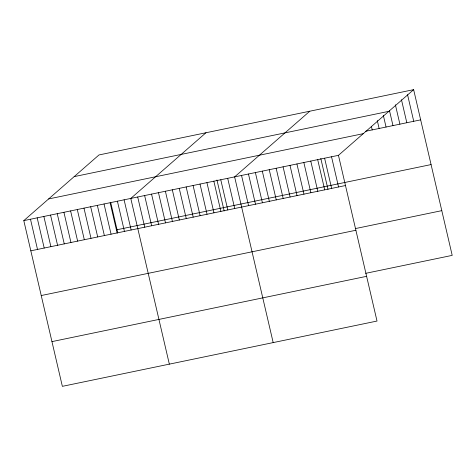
<?xml version="1.0" encoding="UTF-8"?>
<svg xmlns="http://www.w3.org/2000/svg" width="476" height="476" viewBox="0 0 476 476"><rect width="100%" height="100%" fill="white"/><g stroke="black" fill="none" stroke-linecap="round" stroke-linejoin="round"><path stroke-width="0.71" d="M413.638 89.661L338.454 155.337L377.016 321.05L62.362 386.339L23.8 220.626L98.984 154.95L413.638 89.661L452.2 255.374L365.669 273.331M205.965 132.75L130.781 198.427L169.343 364.14M309.799 111.206L234.62 176.882L273.182 342.595M74.173 176.62L388.827 111.336M365.282 131.346L420.665 119.857M48.611 198.95L363.265 133.667M23.8 220.626L338.454 155.337M116.418 229.866L431.072 164.577M30.827 250.822L345.481 185.533M355.263 228.611L441.793 210.654M41.233 295.542L355.887 230.253M51.955 341.619L366.609 276.33M407.551 94.694L413.739 121.297M401.464 99.722L406.819 122.731M395.377 104.756L399.899 124.165M389.463 110.503L392.974 125.604M383.376 115.537L386.054 127.038M377.289 120.565L379.128 128.478M371.369 126.319L372.208 129.912M331.534 156.777L338.561 186.967M324.608 158.21L331.635 188.407M320.794 158.437L328 189.412M317.688 159.644L324.715 189.841M310.768 161.084L317.795 191.281M303.843 162.518L310.87 192.715M296.923 163.958L303.95 194.148M289.997 165.392L297.024 195.588M283.077 166.826L290.104 197.022M276.151 168.266L283.178 198.462M269.232 169.7L276.258 199.896M262.312 171.134L269.333 201.33M255.386 172.574L262.413 202.77M248.466 174.008L255.493 204.204M241.54 175.448L248.567 205.644M227.695 178.316L234.722 208.512M220.775 179.755L227.802 209.952M216.955 179.982L224.166 210.957M213.849 181.189L220.876 211.386M206.929 182.629L213.956 212.826M200.009 184.063L207.036 214.26M193.083 185.497L200.11 215.693M186.164 186.937L193.191 217.133M179.238 188.371L186.265 218.567M172.318 189.811L179.345 220.007M165.392 191.245L172.419 221.441M158.472 192.679L165.499 222.875M151.552 194.119L158.579 224.315M144.627 195.553L151.654 225.749M137.707 196.993L144.734 227.183M124.099 199.813L131.126 230.009M117.411 201.199L124.438 231.395M110.724 202.586L117.751 232.782M110.14 202.889L117.179 233.157M104.036 203.978L111.063 234.174M97.348 205.364L104.375 235.56M90.666 206.751L97.693 236.947M83.978 208.137L91.005 238.333M77.29 209.523L84.317 239.72M70.603 210.91L77.63 241.106M63.921 212.302L70.948 242.498M57.233 213.688L64.26 243.885M50.545 215.075L57.572 245.271M43.857 216.461L50.884 246.657M37.176 217.847L44.203 248.044M30.488 219.234L37.515 249.43"/></g></svg>
